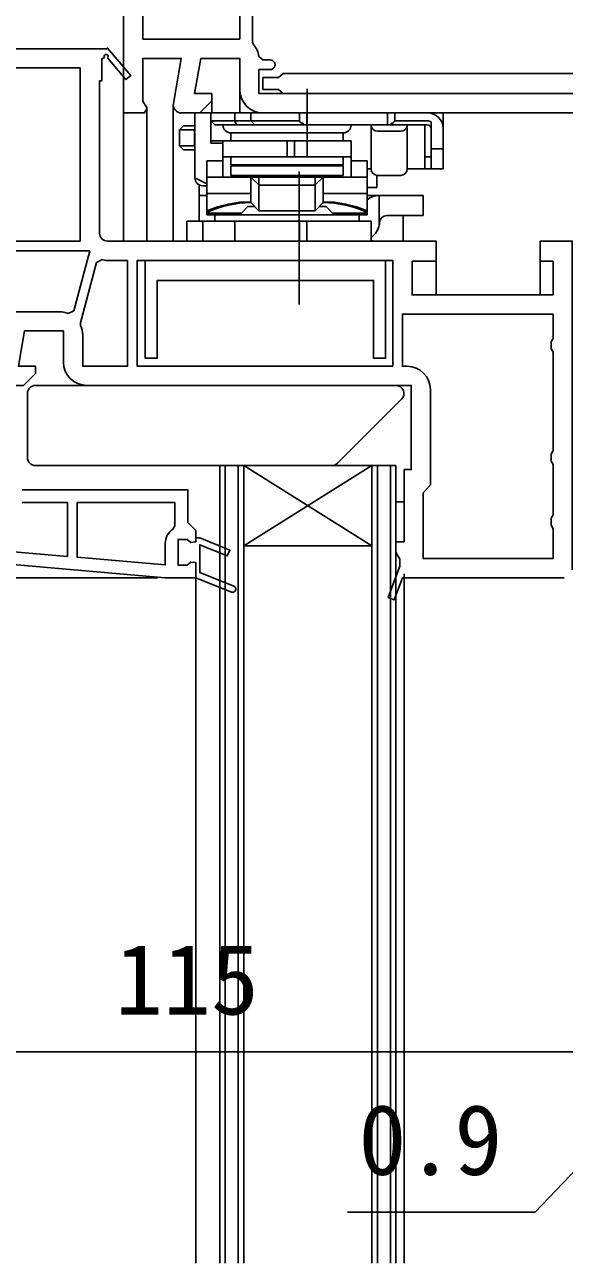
# Model space of a CAD drawing. Units: millimetres, scale not verified. Extents: x -525 to 525, y -783 to 778.
# Drawn here: x -377.3 to -310, y 231.8 to 386.3 of the extents above; entities that cross this region are included whole.
import ezdxf
from ezdxf.enums import TextEntityAlignment as Align

# ---------------------------------------------------------------- set-up
doc = ezdxf.new("R2010")
doc.units = ezdxf.units.MM
doc.header["$LTSCALE"] = 4
for name, color, linetype in [('0-3_YKK_11', 7, 'Continuous'), ('0-5_YKK_12', 2, 'Continuous'), ('0-6_YKK_13', 4, 'Continuous'), ('0-8_YKK_D', 6, 'Continuous')]:
    doc.layers.add(name, color=color, linetype=linetype)
doc.styles.add('ＭＳ ゴシック', font='')
doc.styles.get('ＭＳ ゴシック').set_extended_font_data('MS Gothic')

msp = doc.modelspace()

# ---------------------------------------------------------------- linework, layer by layer
at = {"layer": '0-3_YKK_11'}
msp.add_line((-367, 356.9), (-364.5, 356.9), dxfattribs=at)
for points in [[(-350.5, 402.9), (-350.5, 384.5), (-362.6, 384.5), (-362.6, 390.067)], [(-305, 402.9), (-348.9, 402.9), (-348.9, 384.1), (-348.762, 383.755)], [(-358.785, 376.474), (-357.793, 382.1), (-362.6, 382.1), (-362.6, 376.744), (-362.058, 375.876), (-362.377, 375.3), (-365, 375.3), (-365, 390.942), (-409.052, 393.25)], [(-387, 341.3), (-387, 383.3), (-367.134, 383.3), (-367, 383.377), (-364.095, 379.959), (-364.705, 379.441), (-367.016, 382.161)], [(-367.394, 382.226), (-367.7, 382.049), (-367.7, 379.3), (-368, 379.3), (-368, 360.3)], [(-350.5, 378.2), (-350.5, 382.1), (-355.356, 382.1), (-356.132, 377.7), (-354, 377.7), (-354, 376.8), (-355.5, 375.3), (-357.8, 375.3)], [(-348.113, 382.348), (-347.616, 381.9), (-346.7, 381.9)], [(-346.7, 380.7), (-348.1, 380.7), (-348.1, 377.7), (-305, 377.7), (-305, 380.7), (-306.4, 380.7)], [(-305, 369.273), (-305, 375.3), (-347.6, 375.3)], [(-367, 359.3), (-326, 359.3), (-326, 356.8), (-329, 356.8), (-329, 352.6), (-311.4, 352.6), (-311.4, 356.8), (-313, 356.8), (-313, 359.3), (-309, 359.3), (-309, 318.3)], [(-384.6, 358.1), (-369.221, 358.1), (-371.226, 350.616), (-371.899, 350.283)], [(-373, 350.5), (-384.6, 350.5), (-384.6, 358.1)], [(-370.356, 348.791), (-370.383, 349.126), (-368.372, 356.632), (-367.775, 356.989)], [(-364.5, 356.9), (-364.5, 343.7), (-370.1, 343.7), (-370.1, 347.6)], [(-311.4, 350.2), (-330.2, 350.2), (-330.2, 343.7), (-329.6, 343.7)], [(-326.7, 340.8), (-326.7, 328.895), (-327.15, 328.397), (-327.6, 327.9), (-327.6, 319.7), (-311.4, 319.7), (-311.4, 323.434), (-311.65, 323.867), (-311.65, 324.733), (-311.4, 325.166), (-311.4, 331.434), (-311.65, 331.867), (-311.65, 332.733), (-311.4, 333.166), (-311.4, 345.434), (-311.65, 345.867), (-311.65, 346.733), (-311.4, 347.166), (-311.4, 350.2)], [(-372.5, 344.2), (-372.5, 348.1), (-377.356, 348.1), (-378.132, 343.7), (-376, 343.7), (-376, 342.8), (-377.5, 341.3), (-379.8, 341.3)], [(-310, 317.3), (-330.189, 317.3), (-331.226, 314.559), (-331.974, 314.841), (-330.5, 318.739), (-330.5, 319.634), (-330.75, 320.067), (-331, 320.5), (-331, 321.8), (-330, 321.8), (-330, 330.8), (-329.1, 330.8), (-329.1, 341.3), (-369.6, 341.3)], [(-377.661, 328.3), (-357, 328.3), (-357, 324.2), (-356.5, 323.7), (-356, 323.2), (-356, 322.3), (-355.5, 322.3), (-351.749, 320.77), (-352.051, 320.03), (-355.5, 321.436), (-355.5, 317.962), (-351.252, 316.272)], [(-378.753, 320.564), (-372, 319.973), (-372, 326.7), (-377.661, 326.7)], [(-370.8, 326.7), (-358.6, 326.7), (-358.6, 323.791), (-358.831, 323.37)], [(-359.8, 321.6), (-359.8, 318.906), (-370.8, 319.868), (-370.8, 326.7)], [(-351.252, 316.272), (-355.5, 317.962), (-355.5, 321.436), (-352.051, 320.03), (-351.749, 320.77), (-355.5, 322.3), (-356, 322.3), (-356, 321.8), (-356.59, 321.725), (-357.075, 322.1), (-358.2, 322.1), (-358.2, 318.9), (-357.075, 318.9), (-356.59, 319.275), (-356, 319.2), (-356, 317.3), (-351.548, 315.528), (-356, 317.3), (-359.8, 317.3), (-379.727, 319.043), (-380.115, 319.289)]]:
    msp.add_lwpolyline(points, dxfattribs=at)
for points in [[(-370.4, 380.9), (-370.4, 359.3), (-384.6, 359.3), (-384.6, 380.9)], [(-331.4, 343.7), (-363.3, 343.7), (-363.3, 356.9), (-331.4, 356.9)]]:
    msp.add_lwpolyline(points, close=True, dxfattribs=at)
for centre, radius, start, end in [((-350.5, 382.1), 2.4, 5.9378, 43.60284), ((-367.178, 382.351), 0.25, 310.35701, 210), ((-346.7, 381.3), 0.6, 269.99999, 90.00001), ((-347.6, 378.2), 2.9, 180.00001, 269.99999), ((-357.8, 376.3), 1, 170.00002, 270), ((-367, 360.3), 1, 180.00001, 269.99999), ((-367, 360.3), 3.4, 256.82613, 269.99998), ((-373, 347.6), 2.9, 67.68615, 89.99999), ((-373, 347.6), 2.9, 359.99996, 24.25263), ((-369.6, 344.2), 2.9, 180.00001, 269.99999), ((-329.6, 340.8), 2.9, 0.00001, 89.99999), ((-357.7, 321.6), 2.1, 122.57896, 179.99999), ((-351.4, 315.9), 0.4, 248.30059, 68.30061), ((-351.4, 315.9), 0.4, 248.30059, 68.30061)]:
    msp.add_arc(centre, radius, start, end, dxfattribs=at)
at = {"layer": '0-5_YKK_12'}
for p, q in [((-354.004, 377.007), (-354.004, 375.3)), ((-350.504, 378.2), (-350.504, 375.3)), ((-365.004, 375.8), (-365.004, 359.3)), ((-362.104, 375.8), (-362.104, 359.3)), ((-358.804, 376.3), (-358.804, 359.3)), ((-326, 357.3), (-326, 352.6)), ((-313, 357.3), (-313, 352.6)), ((-331, 331.3), (-353, 331.3)), ((-353, 331.3), (-353, 231.815)), ((-352.3, 331.3), (-352.3, 231.815)), ((-350.7, 331.3), (-350.7, 231.815)), ((-334, 331.3), (-350, 321.3)), ((-350, 331.3), (-350, 231.815)), ((-334, 331.3), (-334, 231.815)), ((-333.3, 331.3), (-333.3, 231.815)), ((-331.7, 331.3), (-331.7, 231.815)), ((-331, 331.3), (-331, 231.815)), ((-356, 317.301), (-356, 231.815)), ((-330, 317.8), (-330, 231.815))]:
    msp.add_line(p, q, dxfattribs=at)
msp.add_lwpolyline([(-350, 331.3), (-334, 321.3), (-350, 321.3)], dxfattribs=at)
at = {"layer": '0-6_YKK_13'}
for p, q in [((-342.1, 369.8), (-342.1, 378.3)), ((-356.1, 375.3), (-354.1, 375.3)), ((-356.1, 367.2), (-356.1, 375.3)), ((-354.1, 375.3), (-354.1, 371.5)), ((-354.1, 375.3), (-354.1, 371.8)), ((-327.1, 375.3), (-354.1, 375.3)), ((-354.1, 374.3), (-343.058, 374.3)), ((-354.1, 374.3), (-353.6, 373.8)), ((-351.1, 374.3), (-351.1, 375.3)), ((-351.1, 374.3), (-350.893, 373.8)), ((-349.1, 375.3), (-349.1, 374.3)), ((-349.1, 374.3), (-348.6, 373.8)), ((-343.058, 374.3), (-343.058, 375.3)), ((-342.6, 374), (-342.6, 373.8)), ((-342.142, 373.8), (-342.142, 375.3)), ((-332.058, 373.8), (-332.058, 375.3)), ((-331.6, 374), (-331.6, 373.8)), ((-331.142, 374.3), (-331.142, 375.3)), ((-331.142, 374.3), (-327.1, 374.3)), ((-325.1, 375.3), (-327.1, 375.3)), ((-326.6, 368.3), (-326.6, 374.166)), ((-325.1, 375.3), (-325.1, 373.3)), ((-358.033, 373.2), (-357.533, 373.7)), ((-358.033, 373.2), (-356.1, 373.2)), ((-356.1, 373.7), (-357.533, 373.7)), ((-356.129, 373.2), (-356.1, 373.229)), ((-356.129, 371.2), (-356.129, 373.2)), ((-353.6, 373.8), (-327.1, 373.8)), ((-351.6, 372.8), (-337.6, 372.8)), ((-334.1, 368.3), (-334.1, 373.8)), ((-333.3, 373), (-330.4, 373)), ((-329.6, 368.3), (-329.6, 373.8)), ((-327.4, 368.3), (-327.4, 373.8)), ((-325.1, 373.3), (-325.1, 368.3)), ((-356.1, 371.2), (-358.033, 371.2)), ((-356.1, 371.171), (-356.129, 371.2)), ((-354.1, 371.8), (-352.6, 371.8)), ((-354.1, 371.8), (-352.6, 371.8)), ((-352.6, 371.5), (-354.1, 371.5)), ((-352.6, 371.8), (-336.6, 371.8)), ((-352.6, 371.8), (-352.6, 367.3)), ((-344.565, 369.8), (-344.565, 371.8)), ((-343.661, 369.8), (-343.661, 371.8)), ((-336.6, 367.3), (-336.6, 371.8)), ((-325.1, 370.8), (-326.6, 370.8)), ((-357.533, 370.7), (-356.1, 370.7)), ((-352.6, 369.3), (-354.6, 369.3)), ((-354.6, 369.3), (-354.6, 362.6)), ((-336.6, 369.8), (-352.6, 369.8)), ((-336.064, 369.3), (-336.6, 369.3)), ((-337.6, 368.7), (-351.6, 368.7)), ((-351.6, 367.5), (-351.6, 368.7)), ((-343.1, 368), (-343.1, 356.3)), ((-337.6, 368.7), (-337.6, 367.5)), ((-334.1, 368.3), (-334.6, 368.3)), ((-325.1, 368.3), (-329.6, 368.3)), ((-356.1, 367.2), (-354.6, 366.45)), ((-355.585, 361.8), (-355.585, 366.326)), ((-354.6, 366.2), (-355.1, 366.2)), ((-354.6, 367.3), (-340.1, 367.3)), ((-337.6, 367.5), (-351.6, 367.5)), ((-349.1, 367.3), (-348.106, 366.306)), ((-349.1, 367.179), (-349.1, 364.1)), ((-348.1, 366.568), (-348.1, 367.3)), ((-348.1, 366.3), (-348.097, 366.297)), ((-348.1, 366.179), (-348.1, 363.1)), ((-348.097, 366.212), (-348.097, 366.297)), ((-341.103, 366.297), (-341.1, 366.3)), ((-341.103, 366.212), (-341.103, 366.297)), ((-341.1, 366.568), (-341.1, 367.3)), ((-341.1, 366.3), (-341.094, 366.306)), ((-341.1, 366.179), (-341.1, 363.1)), ((-341.094, 366.306), (-340.1, 367.3)), ((-340.1, 367.3), (-334.6, 367.3)), ((-340.1, 367.179), (-340.1, 364.1)), ((-333.388, 367.505), (-333.388, 366)), ((-333.3, 367.5), (-330.4, 367.5)), ((-355.585, 365), (-354.6, 365)), ((-354.6, 365.247), (-349.1, 365.247)), ((-340.1, 365.247), (-334.6, 365.247)), ((-333.388, 366), (-334.6, 366)), ((-334.6, 365), (-327.6, 365)), ((-333.08, 361.339), (-333.08, 365)), ((-327.6, 362.5), (-327.6, 365)), ((-349.472, 363.6), (-350.272, 362.8)), ((-348.6, 363.6), (-349.472, 363.6)), ((-348.1, 363.1), (-349.1, 364.1)), ((-339.728, 363.6), (-340.6, 363.6)), ((-338.928, 362.8), (-339.728, 363.6)), ((-357.1, 361.8), (-334.1, 361.8)), ((-357.1, 359.3), (-357.1, 361.8)), ((-355.1, 359.3), (-355.1, 361.8)), ((-350.272, 362.8), (-354.6, 362.8)), ((-354.6, 362.6), (-334.6, 362.6)), ((-353.6, 362.6), (-353.6, 361.8)), ((-335.6, 362.6), (-353.6, 362.6)), ((-351.1, 359.3), (-351.1, 361.8)), ((-343.058, 359.3), (-343.058, 361.8)), ((-342.142, 359.3), (-342.142, 361.8)), ((-334.6, 362.8), (-338.928, 362.8)), ((-335.6, 362.457), (-335.562, 362.6)), ((-334.1, 361.8), (-334.1, 359.3)), ((-332.145, 362.5), (-327.6, 362.5)), ((-330.1, 362.5), (-330.1, 359.3)), ((-330.1, 359.3), (-357.1, 359.3)), ((-343.1, 351.4), (-343.1, 359.9)), ((-333.613, 359.3), (-334.1, 359.391)), ((-377.005, 340.3), (-377.005, 332.3)), ((-376.005, 341.3), (-331.005, 341.3)), ((-338.297, 331.593), (-330.297, 339.593)), ((-339.005, 331.3), (-376.005, 331.3))]:
    msp.add_line(p, q, dxfattribs=at)
for points in [[(-345.063, 377.7), (-308.046, 377.7), (-307.75, 377.95), (-307.454, 378.2), (-305.504, 378.2), (-305.504, 379.7), (-307.454, 379.7), (-307.75, 379.95), (-308.046, 380.2), (-345.063, 380.2), (-345.358, 379.95), (-345.654, 379.7), (-347.604, 379.7), (-347.604, 378.2), (-345.654, 378.2), (-345.358, 377.95)], [(-351.6, 372.8), (-337.6, 372.8), (-337.6, 371.8), (-351.6, 371.8)], [(-351.6, 369.8), (-337.6, 369.8), (-337.6, 368.8), (-351.6, 368.8)], [(-332.3, 356.9), (-362.3, 356.9), (-362.3, 344.7), (-360.8, 344.7), (-360.8, 354.4), (-333.8, 354.4), (-333.8, 344.7), (-332.3, 344.7)], [(-331, 326.8), (-330, 326.8), (-330, 321.8), (-331, 321.8)]]:
    msp.add_lwpolyline(points, close=True, dxfattribs=at)
for points in [[(-357.533, 370.7), (-358.033, 371.2), (-358.033, 373.2)], [(-334.6, 362.6), (-334.6, 369.3), (-336.064, 369.3)], [(-327.4, 369.8), (-327.1, 369.8), (-326.6, 369.8)], [(-348.106, 366.306), (-348.1, 366.3), (-341.1, 366.3)], [(-349.1, 364.221), (-350.517, 364.148), (-351.917, 363.93), (-353.283, 363.571), (-354.6, 363.073)], [(-340.1, 364.1), (-341.1, 363.1), (-348.1, 363.1)], [(-334.6, 363.073), (-335.917, 363.571), (-337.283, 363.93), (-338.683, 364.148), (-340.1, 364.221)], [(-353.6, 361.8), (-335.6, 361.8), (-335.6, 362.6)]]:
    msp.add_lwpolyline(points, dxfattribs=at)
for centre, radius, start, end in [((-342.6, 374.5), 0.5, 203.57818, 270), ((-331.6, 374.5), 0.5, 270, 336.42182), ((-327.1, 373.3), 2, 0, 90), ((-327.1, 373.3), 1, 60, 90), ((-351.6, 373.8), 1, 180, 270), ((-337.6, 373.8), 1, 270, 0), ((-333.3, 373.8), 0.8, 180, 270), ((-330.4, 373.8), 0.8, 270, 0), ((-327.1, 373.3), 0.5, 0, 90), ((-333.3, 368.3), 0.8, 180, 270), ((-330.4, 368.3), 0.8, 270, 0), ((-355.1, 367.2), 1, 180, 270), ((-349.1, 351.1), 13, 90, 115.029), ((-340.1, 351.1), 13, 64.971, 90), ((-376.005, 340.3), 1, 90, 180), ((-331.005, 340.3), 1, 315, 90), ((-376.005, 332.3), 1, 180, 270), ((-339.005, 332.3), 1, 270, 315)]:
    msp.add_arc(centre, radius, start, end, dxfattribs=at)
for centre, major_axis, ratio, start_param, end_param in [((-347.1, 365.3), (1.97, -1.97), 0.176327, 3.2646882, 3.3161231), ((-347.272, 368.3), (0.828, 1.998), 0.093899, 2.7346179, 3.102718), ((-350.1, 368.3), (1.932, -1.932), 0.267949, 0.18405, 0.2617994), ((-346.1, 364.3), (1.97, -1.97), 0.176327, 3.2646883, 3.3161232), ((-343.1, 364.3), (1.97, 1.97), 0.176327, 6.1086548, 6.1600897), ((-339.1, 368.3), (1.932, 1.932), 0.267949, 2.8797933, 2.9575426), ((-341.928, 368.3), (-0.828, 1.998), 0.093899, 3.1804673, 3.5485674), ((-342.1, 365.3), (1.97, 1.97), 0.176327, 6.1086549, 6.1600898), ((-333.049, 362.5), (-2.519, 0), 0.992361, 4.7247659, 5.3755266), ((-335.311, 361.8), (0, -2.5), 0.907845, 1.3853339, 1.4849767), ((-332.145, 361.5), (0, -1), 0.907845, 3.1415927, 4.6265694), ((-335.556, 361.8), (-2.519, 0), 0.992546, 2.1871111, 2.9561302)]:
    msp.add_ellipse(centre, major_axis=major_axis, ratio=ratio, start_param=start_param, end_param=end_param, dxfattribs=at)
at = {"layer": '0-8_YKK_D'}
for p, q in [((-360.778, 317.3), (-431, 317.3)), ((-410, 258.198), (-295, 258.198))]:
    msp.add_line(p, q, dxfattribs=at)
msp.add_lwpolyline([(-294.55, 258.198), (-313.635, 238.198), (-337.066, 238.198)], dxfattribs=at)

# ---------------------------------------------------------------- texts
at = {"layer": '0-8_YKK_D', "style": 'ＭＳ ゴシック'}
for s, p in [('115', (-366.068, 260.198)), ('0.9', (-335.68, 240.198))]:
    msp.add_text(s, height=8.798, dxfattribs=at).set_placement(p, align=Align.BOTTOM_LEFT)

doc.saveas('drawing.dxf')
